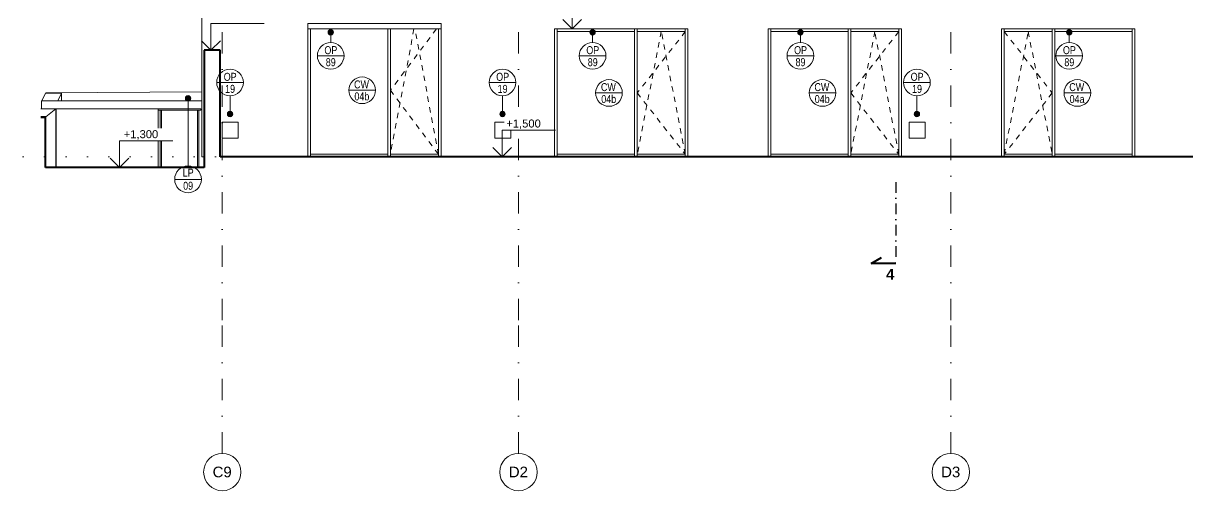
# Model space of a CAD drawing. Header units: millimetres. Extents: x -9129 to 220959, y -4760 to 72638.
# Drawn here: x -9129 to 12687, y -4760 to 4007 of the extents above; entities that cross this region are included whole.
import ezdxf

# ---------------------------------------------------------------- set-up
doc = ezdxf.new("R2010")
doc.units = ezdxf.units.MM
for name, pattern in [('HA_Dash_2mm-S1mm', [200, 100, -100]), ('HA_DashDot_10mm-S3mm', [1000, 400, -300, 0, -300]), ('HA_DashDot_4mm-S1mm', [400, 200, -100, 0, -100]), ('HA_Dot-S4mm', [400, 0, -400])]:
    doc.linetypes.add(name, pattern=pattern)
for name, color, linetype, lineweight in [('A-DETL-____-WIDE', 9, 'Continuous', 40), ('A-DOOR-____-OTLN', 9, 'Continuous', 9), ('A-FLOR-____-MCUT', 9, 'Continuous', 25), ('A-FLOR-____-OTLN', 9, 'Continuous', 9), ('A-FLOR-____-OVHD', 9, 'HA_DashDot_4mm-S1mm', 25), ('A-FLOR-HRAL-OTLN', 9, 'Continuous', 9), ('A-FLOR-LEVL-OTLN', 9, 'Continuous', 9), ('A-GENM-____-IDEN', 9, 'Continuous', 9), ('A-GENM-____-OTLN', 9, 'Continuous', 9), ('A-GLAZ-CURT-OTLN', 9, 'Continuous', 5), ('A-GLAZ-CWMG-OTLN', 9, 'Continuous', 5), ('A-WALL-____-IDEN', 9, 'Continuous', 9), ('A-WALL-____-MCUT', 9, 'Continuous', 25), ('A-WALL-____-OTLN', 9, 'Continuous', 9), ('G-____-____-DIMS', 9, 'Continuous', 5), ('G-____-____-TEXT', 9, 'Continuous', 5), ('S-GRID-____-IDEN', 9, 'Continuous', 9), ('S-GRID-____-OTLN', 9, 'Continuous', 5)]:
    doc.layers.add(name, color=color, linetype=linetype, lineweight=lineweight)
doc.styles.add('Arial', font='arial.ttf', dxfattribs={"height": 200})
doc.styles.add('Arial_1', font='arial.ttf', dxfattribs={"height": 150})
doc.styles.add('Arial_2', font='arial.ttf', dxfattribs={"width": 0.8, "height": 150})
doc.styles.add('Arial_B', font='arialbd.ttf', dxfattribs={"height": 200})

# ---------------------------------------------------------------- blocks, each defined once
blk = doc.blocks.new('Systémový panel - Sklo-2038694-D_pohled jižní_DPS pohled')
at = {"layer": 'A-GLAZ-CURT-OTLN', "color": 250}
for p, q in [((-3751, 3900), (-3751, 1550)), ((-2301, 1550), (-2301, 3900)), ((-3751, 1550), (-2301, 1550))]:
    blk.add_line(p, q, dxfattribs=at)
blk = doc.blocks.new('Obdélníková příčel - 50x70mm EXT-V15-D_pohled jižní_DPS pohled')
at = {"layer": 'A-GLAZ-CWMG-OTLN', "color": 250}
for p, q in [((-3751, 1500), (-3751, 1550)), ((-2301, 1550), (-3751, 1550)), ((-2301, 1550), (-2301, 1500))]:
    blk.add_line(p, q, dxfattribs=at)
blk = doc.blocks.new('Obdélníková příčel - 50x70mm EXT-2038695-D_pohled jižní_DPS pohled')
at = {"layer": 'A-GLAZ-CWMG-OTLN', "color": 250}
blk.add_line((-1351, 3900), (-1351, 1500), dxfattribs=at)
blk = doc.blocks.new('Obdélníková příčel - 50x70mm EXT-2038696-D_pohled jižní_DPS pohled')
at = {"layer": 'A-GLAZ-CWMG-OTLN', "color": 250}
blk.add_line((-3751, 1500), (-3751, 3900), dxfattribs=at)
blk = doc.blocks.new('ABMV_CW_Single_Swing_Generic - Ex_Glass_SKLOPNE-2038697-D_pohled jižní_DPS pohled')
at = {"layer": 'A-DOOR-____-OTLN', "color": 250, "linetype": 'HA_Dash_2mm-S1mm', "lineweight": 5}
for p, q in [((-1810, 3900), (-2251, 1550)), ((-1388, 3900), (-2251, 2750)), ((-1351, 1550), (-1791, 3900)), ((-2251, 2750), (-1351, 1550))]:
    blk.add_line(p, q, dxfattribs=at)
blk = doc.blocks.new('Obdélníková příčel - 50x70mm EXT-V16-D_pohled jižní_DPS pohled')
at = {"layer": 'A-GLAZ-CWMG-OTLN', "color": 250}
for p, q in [((-2251, 1500), (-2251, 1550)), ((-1351, 1550), (-2251, 1550)), ((-1351, 1550), (-1351, 1500))]:
    blk.add_line(p, q, dxfattribs=at)
blk = doc.blocks.new('Obdélníková příčel - 50x70mm EXT-2038693-D_pohled jižní_DPS pohled')
at = {"layer": 'A-GLAZ-CWMG-OTLN', "color": 250}
for p, q in [((-2301, 3900), (-2301, 1500)), ((-2251, 1500), (-2251, 3900))]:
    blk.add_line(p, q, dxfattribs=at)
blk = doc.blocks.new('Systémový panel - Sklo-V17-D_pohled jižní_DPS pohled')
at = {"layer": 'A-GLAZ-CURT-OTLN', "color": 250}
for p, q in [((2324, 3850), (874, 3850)), ((874, 3850), (874, 1550)), ((2324, 1550), (2324, 3850)), ((874, 1550), (2324, 1550))]:
    blk.add_line(p, q, dxfattribs=at)
blk = doc.blocks.new('Obdélníková příčel - 50x70mm EXT-V18-D_pohled jižní_DPS pohled')
at = {"layer": 'A-GLAZ-CWMG-OTLN', "color": 250}
for p, q in [((2374, 3850), (2374, 3900)), ((2374, 3850), (3274, 3850)), ((3274, 3900), (3274, 3850))]:
    blk.add_line(p, q, dxfattribs=at)
blk = doc.blocks.new('Obdélníková příčel - 50x70mm EXT-V19-D_pohled jižní_DPS pohled')
at = {"layer": 'A-GLAZ-CWMG-OTLN', "color": 250}
blk.add_line((3274, 3900), (3274, 1500), dxfattribs=at)
blk = doc.blocks.new('Obdélníková příčel - 50x70mm EXT-V20-D_pohled jižní_DPS pohled')
at = {"layer": 'A-GLAZ-CWMG-OTLN', "color": 250}
blk.add_line((874, 1500), (874, 3900), dxfattribs=at)
blk = doc.blocks.new('ABMV_CW_Single_Swing_Generic - Ex_Glass_SKLOPNE-V21-D_pohled jižní_DPS pohled')
at = {"layer": 'A-DOOR-____-OTLN', "color": 250, "linetype": 'HA_Dash_2mm-S1mm', "lineweight": 5}
for p, q in [((2824, 3850), (2374, 1550)), ((3274, 3850), (2374, 2700)), ((3274, 1550), (2824, 3850)), ((2374, 2700), (3274, 1550))]:
    blk.add_line(p, q, dxfattribs=at)
blk = doc.blocks.new('Obdélníková příčel - 50x70mm EXT-V22-D_pohled jižní_DPS pohled')
at = {"layer": 'A-GLAZ-CWMG-OTLN', "color": 250}
for p, q in [((874, 3850), (874, 3900)), ((874, 3850), (2324, 3850)), ((2324, 3900), (2324, 3850))]:
    blk.add_line(p, q, dxfattribs=at)
blk = doc.blocks.new('Obdélníková příčel - 50x70mm EXT-V23-D_pohled jižní_DPS pohled')
at = {"layer": 'A-GLAZ-CWMG-OTLN', "color": 250}
for p, q in [((2324, 3900), (2324, 1500)), ((2374, 1500), (2374, 3900))]:
    blk.add_line(p, q, dxfattribs=at)
blk = doc.blocks.new('Systémový panel - Sklo-1479875-D_pohled jižní_DPS pohled')
at = {"layer": 'A-GLAZ-CURT-OTLN', "color": 250}
for p, q in [((11649, 3850), (10199, 3850)), ((10199, 3850), (10199, 1550)), ((11649, 1550), (11649, 3850)), ((10199, 1550), (11649, 1550))]:
    blk.add_line(p, q, dxfattribs=at)
blk = doc.blocks.new('Obdélníková příčel - 50x70mm EXT-1479458-D_pohled jižní_DPS pohled')
at = {"layer": 'A-GLAZ-CWMG-OTLN', "color": 250}
for p, q in [((9249, 3850), (9249, 3900)), ((10149, 3850), (9249, 3850)), ((10149, 3900), (10149, 3850))]:
    blk.add_line(p, q, dxfattribs=at)
blk = doc.blocks.new('Obdélníková příčel - 50x70mm EXT-1479873-D_pohled jižní_DPS pohled')
at = {"layer": 'A-GLAZ-CWMG-OTLN', "color": 250}
for p, q in [((10199, 1500), (10199, 1550)), ((10199, 1550), (11649, 1550)), ((11649, 1550), (11649, 1500))]:
    blk.add_line(p, q, dxfattribs=at)
blk = doc.blocks.new('Obdélníková příčel - 50x70mm EXT-V24-D_pohled jižní_DPS pohled')
at = {"layer": 'A-GLAZ-CWMG-OTLN', "color": 250}
blk.add_line((9249, 3900), (9249, 1500), dxfattribs=at)
blk = doc.blocks.new('Obdélníková příčel - 50x70mm EXT-V25-D_pohled jižní_DPS pohled')
at = {"layer": 'A-GLAZ-CWMG-OTLN', "color": 250}
blk.add_line((11649, 1500), (11649, 3900), dxfattribs=at)
blk = doc.blocks.new('ABMV_CW_Single_Swing_Generic - Ex_Glass_SKLOPNE-1529247-D_pohled jižní_DPS pohled')
at = {"layer": 'A-DOOR-____-OTLN', "color": 250, "linetype": 'HA_Dash_2mm-S1mm', "lineweight": 5}
for p, q in [((9249, 1550), (9699, 3850)), ((9249, 3850), (10149, 2700)), ((9699, 3850), (10149, 1550)), ((10149, 2700), (9249, 1550))]:
    blk.add_line(p, q, dxfattribs=at)
blk = doc.blocks.new('Obdélníková příčel - 50x70mm EXT-1479874-D_pohled jižní_DPS pohled')
at = {"layer": 'A-GLAZ-CWMG-OTLN', "color": 250}
for p, q in [((10199, 3850), (10199, 3900)), ((11649, 3850), (10199, 3850)), ((11649, 3900), (11649, 3850))]:
    blk.add_line(p, q, dxfattribs=at)
blk = doc.blocks.new('Obdélníková příčel - 50x70mm EXT-1479461-D_pohled jižní_DPS pohled')
at = {"layer": 'A-GLAZ-CWMG-OTLN', "color": 250}
for p, q in [((9249, 1500), (9249, 1550)), ((9249, 1550), (10149, 1550)), ((10149, 1550), (10149, 1500))]:
    blk.add_line(p, q, dxfattribs=at)
blk = doc.blocks.new('Obdélníková příčel - 50x70mm EXT-V26-D_pohled jižní_DPS pohled')
at = {"layer": 'A-GLAZ-CWMG-OTLN', "color": 250}
for p, q in [((10149, 3900), (10149, 1500)), ((10199, 3900), (10199, 1500))]:
    blk.add_line(p, q, dxfattribs=at)
blk = doc.blocks.new('TB_revizni dvirka 300x300 - TB_revizni dvirka 300x300-1809402-D_pohled jižní_DPS pohled')
at = {"layer": 'A-GENM-____-OTLN', "color": 7}
for p, q in [((-5406, 2150), (-5106, 2150)), ((-5406, 1850), (-5406, 2150)), ((-5106, 2150), (-5106, 1850)), ((-5106, 1850), (-5406, 1850))]:
    blk.add_line(p, q, dxfattribs=at)
blk = doc.blocks.new('185-01_OBJEKT D_Central_rvt-1-D_pohled jižní_DPS pohled')
at = {"layer": 'A-FLOR-____-OTLN', "color": 7}
blk.add_line((-1301, 3900), (-3801, 3900), dxfattribs=at)
at = {"layer": 'A-WALL-____-OTLN', "color": 7}
for p, q in [((-5786, 4650), (-5786, 1500)), ((-3801, 1500), (-3801, 4000)), ((-3801, 4000), (-1301, 4000)), ((-1301, 4000), (-1301, 1500)), ((824, 1500), (824, 3900)), ((824, 3900), (3324, 3900)), ((3324, 3900), (3324, 1500)), ((4824, 1500), (4824, 3900)), ((4824, 3900), (7324, 3900)), ((7324, 3900), (7324, 1500)), ((9199, 1500), (9199, 3900)), ((9199, 3900), (11699, 3900)), ((11699, 3900), (11699, 1500)), ((-5786, 1500), (-5741, 1500))]:
    blk.add_line(p, q, dxfattribs=at)
at = {"layer": 'A-DOOR-____-OTLN', "lineweight": 9}
for name, p in [('ABMV_CW_Single_Swing_Generic - Ex_Glass_SKLOPNE-2038697-D_pohled jižní_DPS pohled', (0, 0)), ('ABMV_CW_Single_Swing_Generic - Ex_Glass_SKLOPNE-V21-D_pohled jižní_DPS pohled', (0, 0)), ('ABMV_CW_Single_Swing_Generic - Ex_Glass_SKLOPNE-V21-D_pohled jižní_DPS pohled', (4000, 0)), ('ABMV_CW_Single_Swing_Generic - Ex_Glass_SKLOPNE-1529247-D_pohled jižní_DPS pohled', (0, 0))]:
    blk.add_blockref(name, p, dxfattribs=at)
at = {"layer": 'A-GENM-____-OTLN', "lineweight": 9}
for p in [(0, 0), (5110, 0), (12875, 0)]:
    blk.add_blockref('TB_revizni dvirka 300x300 - TB_revizni dvirka 300x300-1809402-D_pohled jižní_DPS pohled', p, dxfattribs=at)
at = {"layer": 'A-GLAZ-CURT-OTLN', "lineweight": 9}
for name, p in [('Systémový panel - Sklo-2038694-D_pohled jižní_DPS pohled', (0, 0)), ('Systémový panel - Sklo-V17-D_pohled jižní_DPS pohled', (0, 0)), ('Systémový panel - Sklo-V17-D_pohled jižní_DPS pohled', (4000, 0)), ('Systémový panel - Sklo-1479875-D_pohled jižní_DPS pohled', (0, 0))]:
    blk.add_blockref(name, p, dxfattribs=at)
at = {"layer": 'A-GLAZ-CWMG-OTLN', "lineweight": 9}
for name, p in [('Obdélníková příčel - 50x70mm EXT-2038696-D_pohled jižní_DPS pohled', (0, 0)), ('Obdélníková příčel - 50x70mm EXT-2038693-D_pohled jižní_DPS pohled', (0, 0)), ('Obdélníková příčel - 50x70mm EXT-2038695-D_pohled jižní_DPS pohled', (0, 0)), ('Obdélníková příčel - 50x70mm EXT-V20-D_pohled jižní_DPS pohled', (0, 0)), ('Obdélníková příčel - 50x70mm EXT-V22-D_pohled jižní_DPS pohled', (0, 0)), ('Obdélníková příčel - 50x70mm EXT-V23-D_pohled jižní_DPS pohled', (0, 0)), ('Obdélníková příčel - 50x70mm EXT-V18-D_pohled jižní_DPS pohled', (0, 0)), ('Obdélníková příčel - 50x70mm EXT-V19-D_pohled jižní_DPS pohled', (0, 0)), ('Obdélníková příčel - 50x70mm EXT-V20-D_pohled jižní_DPS pohled', (4000, 0)), ('Obdélníková příčel - 50x70mm EXT-V22-D_pohled jižní_DPS pohled', (4000, 0)), ('Obdélníková příčel - 50x70mm EXT-V23-D_pohled jižní_DPS pohled', (4000, 0)), ('Obdélníková příčel - 50x70mm EXT-V18-D_pohled jižní_DPS pohled', (4000, 0)), ('Obdélníková příčel - 50x70mm EXT-V19-D_pohled jižní_DPS pohled', (4000, 0)), ('Obdélníková příčel - 50x70mm EXT-1479458-D_pohled jižní_DPS pohled', (0, 0)), ('Obdélníková příčel - 50x70mm EXT-V24-D_pohled jižní_DPS pohled', (0, 0)), ('Obdélníková příčel - 50x70mm EXT-V26-D_pohled jižní_DPS pohled', (0, 0)), ('Obdélníková příčel - 50x70mm EXT-1479874-D_pohled jižní_DPS pohled', (0, 0)), ('Obdélníková příčel - 50x70mm EXT-V25-D_pohled jižní_DPS pohled', (0, 0)), ('Obdélníková příčel - 50x70mm EXT-V15-D_pohled jižní_DPS pohled', (0, 0)), ('Obdélníková příčel - 50x70mm EXT-V16-D_pohled jižní_DPS pohled', (0, 0)), ('Obdélníková příčel - 50x70mm EXT-V15-D_pohled jižní_DPS pohled', (4625, 0)), ('Obdélníková příčel - 50x70mm EXT-V16-D_pohled jižní_DPS pohled', (4625, 0)), ('Obdélníková příčel - 50x70mm EXT-V15-D_pohled jižní_DPS pohled', (8625, 0)), ('Obdélníková příčel - 50x70mm EXT-V16-D_pohled jižní_DPS pohled', (8625, 0)), ('Obdélníková příčel - 50x70mm EXT-1479461-D_pohled jižní_DPS pohled', (0, 0)), ('Obdélníková příčel - 50x70mm EXT-1479873-D_pohled jižní_DPS pohled', (0, 0))]:
    blk.add_blockref(name, p, dxfattribs=at)
blk = doc.blocks.new('Railing - 25mm-1856178-D_pohled jižní_DPS pohled')
at = {"layer": 'A-FLOR-HRAL-OTLN'}
for p, q in [((-6539, 2380), (-6564, 2380)), ((-6564, 1300), (-6564, 2380)), ((-6539, 2380), (-6539, 1300))]:
    blk.add_line(p, q, dxfattribs=at)
blk = doc.blocks.new('Railing - Railing-1833573-D_pohled jižní_DPS pohled')
at = {"layer": 'A-FLOR-HRAL-OTLN'}
for p, q in [((-6602, 2400), (-5802, 2400)), ((-5802, 2400), (-5802, 2380)), ((-6602, 2380), (-6564, 2380)), ((-6539, 2380), (-5864, 2380)), ((-5839, 2380), (-5802, 2380))]:
    blk.add_line(p, q, dxfattribs=at)
for p in [(0, 0), (700, 0)]:
    blk.add_blockref('Railing - 25mm-1856178-D_pohled jižní_DPS pohled', p)
blk = doc.blocks.new('Grid - Radius 3_5mm-353793-D_pohled jižní_DPS pohled')
at = {"layer": 'S-GRID-____-IDEN'}
blk.add_circle((-5400.70117, -4409.84375), 350, dxfattribs=at)
blk = doc.blocks.new('Spot Elevations - Default-792506-D_pohled jižní_DPS pohled')
at = {"layer": 'G-____-____-DIMS', "lineweight": 9}
for p, q in [((842, 2000), (-158, 2000)), ((-158, 2000), (-158, 1500)), ((-335, 1677), (-158, 1500)), ((-158, 1500), (19, 1677))]:
    blk.add_line(p, q, dxfattribs=at)
blk = doc.blocks.new('HA_TAG_GM_Products - Generic-588599-D_pohled jižní_DPS pohled')
at = {"layer": 'A-GENM-____-IDEN'}
blk.add_line((8069, 11146), (8569, 11146), dxfattribs=at)
blk.add_circle((8319, 11146), 250, dxfattribs=at)
blk = doc.blocks.new('HA_TAG_GM_Products1 - Generic-1835784-D_pohled jižní_DPS pohled')
at = {"layer": 'A-GENM-____-IDEN'}
blk.add_line((-5506, 2897), (-5006, 2897), dxfattribs=at)
blk.add_circle((-5256, 2897), 250, dxfattribs=at)
blk = doc.blocks.new('HA_TAG_cWA - Default-922888-D_pohled jižní_DPS pohled')
at = {"layer": 'A-WALL-____-IDEN'}
blk.add_line((342, 9789), (842, 9789), dxfattribs=at)
blk.add_circle((592, 9789), 250, dxfattribs=at)

msp = doc.modelspace()

# ---------------------------------------------------------------- hatches: boundary and pattern name
at = {"layer": 'A-GENM-____-IDEN'}
h = msp.add_hatch(color=256, dxfattribs=at)
edge = h.paths.add_edge_path()
edge.add_arc((-3370, 3838), 50, 0, 360)
h = msp.add_hatch(color=256, dxfattribs=at)
edge = h.paths.add_edge_path()
edge.add_arc((1537, 3838), 50, 0, 360)
h = msp.add_hatch(color=256, dxfattribs=at)
edge = h.paths.add_edge_path()
edge.add_arc((5430, 3838), 50, 0, 360)
h = msp.add_hatch(color=256, dxfattribs=at)
edge = h.paths.add_edge_path()
edge.add_arc((10467, 3838), 50, 0, 360)
h = msp.add_hatch(color=256, dxfattribs=at)
edge = h.paths.add_edge_path()
edge.add_arc((-6043, 2600), 50, 0, 360)
h = msp.add_hatch(color=256, dxfattribs=at)
edge = h.paths.add_edge_path()
edge.add_arc((-5256, 2305), 50, 0, 360)
h = msp.add_hatch(color=256, dxfattribs=at)
edge = h.paths.add_edge_path()
edge.add_arc((7614, 2305), 50, 0, 360)

# ---------------------------------------------------------------- linework, layer by layer
at = {"layer": 'A-DETL-____-WIDE'}
for p, q in [((-5441, 3500), (-5741, 3500)), ((-5741, 3500), (-5741, 1500)), ((-5441, 1500), (-5441, 3500)), ((-8713, 2240), (-8802, 2240)), ((-8713, 1300), (-8713, 2240)), ((-5741, 1500), (-5741, 1300)), ((22299, 1500), (-5441, 1500)), ((-5741, 1300), (-8713, 1300)), ((6758, -500), (6947, -387)), ((7218, -500), (6758, -500))]:
    msp.add_line(p, q, dxfattribs=at)
at = {"layer": 'A-FLOR-____-MCUT'}
msp.add_line((-5741, 1500), (-5741, 1300), dxfattribs=at)
at = {"layer": 'A-FLOR-____-OVHD'}
msp.add_line((7218, 1025), (7218, -500), dxfattribs=at)
at = {"layer": 'A-FLOR-LEVL-OTLN', "linetype": 'HA_Dot-S4mm', "lineweight": 5}
msp.add_line((-9129, 1500), (26278, 1500), dxfattribs=at)
at = {"layer": 'A-GENM-____-IDEN'}
for p, q in [((-3370, 3838), (-3370, 3647)), ((1537, 3838), (1537, 3647)), ((5430, 3838), (5430, 3647)), ((10467, 3838), (10467, 3647)), ((-5256, 2305), (-5256, 2647)), ((7614, 2305), (7614, 2647)), ((-6043, 2600), (-6043, 1330))]:
    msp.add_line(p, q, dxfattribs=at)
for centre in [(-3370, 3838), (1537, 3838), (5430, 3838), (10467, 3838), (-6043, 2600), (-5256, 2305), (7614, 2305)]:
    msp.add_circle(centre, 50, dxfattribs=at)
at = {"layer": 'A-WALL-____-MCUT'}
for p, q in [((-5741, 2900), (-5741, 1300)), ((-8705, 2252), (-8802, 2252)), ((-8705, 1300), (-8705, 2252))]:
    msp.add_line(p, q, dxfattribs=at)
at = {"layer": 'A-WALL-____-OTLN'}
for p, q in [((-8780, 2550), (-8713, 2695)), ((-8413, 2695), (-8713, 2695)), ((-5786, 2720), (-8708, 2700)), ((-8708, 2700), (-8708, 2695)), ((-8413, 2695), (-8480, 2550)), ((-8413, 2550), (-8413, 2695)), ((-8802, 2400), (-8522, 2400)), ((-5786, 2550), (-8785, 2550)), ((-8785, 2550), (-8785, 2400)), ((-8522, 2400), (-8705, 2252)), ((-6602, 2400), (-8672, 2400)), ((-8522, 2400), (-8522, 1300)), ((-8522, 1300), (-8522, 2400)), ((-8516, 1300), (-8516, 2400)), ((-6602, 1300), (-6602, 2400))]:
    msp.add_line(p, q, dxfattribs=at)
at = {"layer": 'S-GRID-____-OTLN', "linetype": 'HA_DashDot_10mm-S3mm', "lineweight": 9}
for p, q in [((-5401, -1560), (-5401, 15366)), ((149, -1560), (149, 15366)), ((8249, -1560), (8249, 15366)), ((-5401, -4060), (-5401, -1560)), ((149, -4060), (149, -1560)), ((8249, -4060), (8249, -1560))]:
    msp.add_line(p, q, dxfattribs=at)

# ---------------------------------------------------------------- block references
at = {"lineweight": 5}
msp.add_blockref('185-01_OBJEKT D_Central_rvt-1-D_pohled jižní_DPS pohled', (0, 0), dxfattribs=at)
at = {"layer": 'A-FLOR-HRAL-OTLN'}
msp.add_blockref('Railing - Railing-1833573-D_pohled jižní_DPS pohled', (0, 0), dxfattribs=at)
at = {"layer": 'A-GENM-____-IDEN'}
for name, p in [('HA_TAG_GM_Products1 - Generic-1835784-D_pohled jižní_DPS pohled', (1886, 500)), ('HA_TAG_GM_Products1 - Generic-1835784-D_pohled jižní_DPS pohled', (6793, 500)), ('HA_TAG_GM_Products1 - Generic-1835784-D_pohled jižní_DPS pohled', (10686, 500)), ('HA_TAG_GM_Products1 - Generic-1835784-D_pohled jižní_DPS pohled', (15723, 500)), ('HA_TAG_GM_Products1 - Generic-1835784-D_pohled jižní_DPS pohled', (0, 0)), ('HA_TAG_GM_Products1 - Generic-1835784-D_pohled jižní_DPS pohled', (5105, 0)), ('HA_TAG_GM_Products1 - Generic-1835784-D_pohled jižní_DPS pohled', (12870, 0)), ('HA_TAG_GM_Products - Generic-588599-D_pohled jižní_DPS pohled', (-14362, -10066))]:
    msp.add_blockref(name, p, dxfattribs=at)
at = {"layer": 'A-WALL-____-IDEN'}
for p in [(-3373, -7039), (1252, -7089), (5252, -7089), (10027, -7089)]:
    msp.add_blockref('HA_TAG_cWA - Default-922888-D_pohled jižní_DPS pohled', p, dxfattribs=at)
at = {"layer": 'G-____-____-DIMS', "lineweight": 9}
for p in [(1313, 2400), (-5456, 2000), (0, 0), (-7168, -200)]:
    msp.add_blockref('Spot Elevations - Default-792506-D_pohled jižní_DPS pohled', p, dxfattribs=at)
at = {"layer": 'S-GRID-____-IDEN'}
for p in [(0, 0), (5550, 0), (13650, 0)]:
    msp.add_blockref('Grid - Radius 3_5mm-353793-D_pohled jižní_DPS pohled', p, dxfattribs=at)

# ---------------------------------------------------------------- texts
at = {"layer": 'A-GENM-____-IDEN', "lineweight": 5, "char_height": 150, "attachment_point": 1, "style": 'Arial_2'}
for s, insert, width in [('OP', (-3488, 3578), 295.02), ('OP', (1419, 3578), 295.02), ('OP', (5312, 3578), 295.02), ('OP', (10349, 3578), 295.02), ('89', (-3462, 3352), 230.89), ('89', (1446, 3352), 230.89), ('89', (5339, 3352), 230.89), ('89', (10375, 3352), 230.89), ('OP', (-5374, 3078), 295.02), ('OP', (-269, 3078), 295.02), ('OP', (7496, 3078), 295.02), ('19', (-5348, 2852), 230.89), ('19', (-243, 2852), 230.89), ('19', (7522, 2852), 230.89), ('LP', (-6142, 1280), 250.13), ('09', (-6134, 1035), 230.89)]:
    msp.add_mtext(s, dxfattribs=dict(at, insert=insert, width=width))
at = {"layer": 'A-WALL-____-IDEN', "lineweight": 5, "char_height": 150, "attachment_point": 1, "style": 'Arial_2'}
for s, insert, width in [('CW', (-2932, 2935), 352.74), ('CW', (1693, 2885), 352.74), ('CW', (5693, 2885), 352.74), ('CW', (10468, 2885), 352.74), ('04b', (-2926, 2711), 339.92), ('04b', (1699, 2661), 339.92), ('04b', (5699, 2661), 339.92), ('04a', (10474, 2661), 339.92)]:
    msp.add_mtext(s, dxfattribs=dict(at, insert=insert, width=width))
at = {"layer": 'G-____-____-TEXT', "color": 7, "lineweight": 9, "insert": (7035, -601), "char_height": 200, "width": 192.41, "attachment_point": 1, "style": 'Arial_B'}
msp.add_mtext('\\fArial|b1|i0|c0|p34|;4', dxfattribs=at)
at = {"layer": 'S-GRID-____-IDEN', "lineweight": 5, "char_height": 200, "width": 440.93, "attachment_point": 1, "style": 'Arial'}
for s, insert in [('C9', (-5582, -4308)), ('D2', (-32, -4308)), ('D3', (8068, -4308))]:
    msp.add_mtext(s, dxfattribs=dict(at, insert=insert))

# ---------------------------------------------------------------- next in the draw order: texts
at = {"layer": 'G-____-____-DIMS', "lineweight": 9, "char_height": 150, "width": 773.13, "attachment_point": 1, "line_spacing_factor": 0.941778, "style": 'Arial_1', "bg_fill": 3, "box_fill_scale": 1.25, "bg_fill_color": 256, "bg_fill_true_color": 13158600, "bg_fill_transparency": 0}
for s, insert in [('+1,500', (-80, 2202)), ('+1,300', (-7248, 2002))]:
    msp.add_mtext(s, dxfattribs=dict(at, insert=insert))

# ---------------------------------------------------------------- next in the draw order: hatches: boundary and pattern name
at = {"layer": 'A-GENM-____-IDEN'}
h = msp.add_hatch(color=256, dxfattribs=at)
edge = h.paths.add_edge_path()
edge.add_arc((-151, 2305), 50, 0, 360)

# ---------------------------------------------------------------- next in the draw order: linework, layer by layer
msp.add_line((-151, 2305), (-151, 2647), dxfattribs=at)
msp.add_circle((-151, 2305), 50, dxfattribs=at)

doc.saveas('drawing.dxf')
